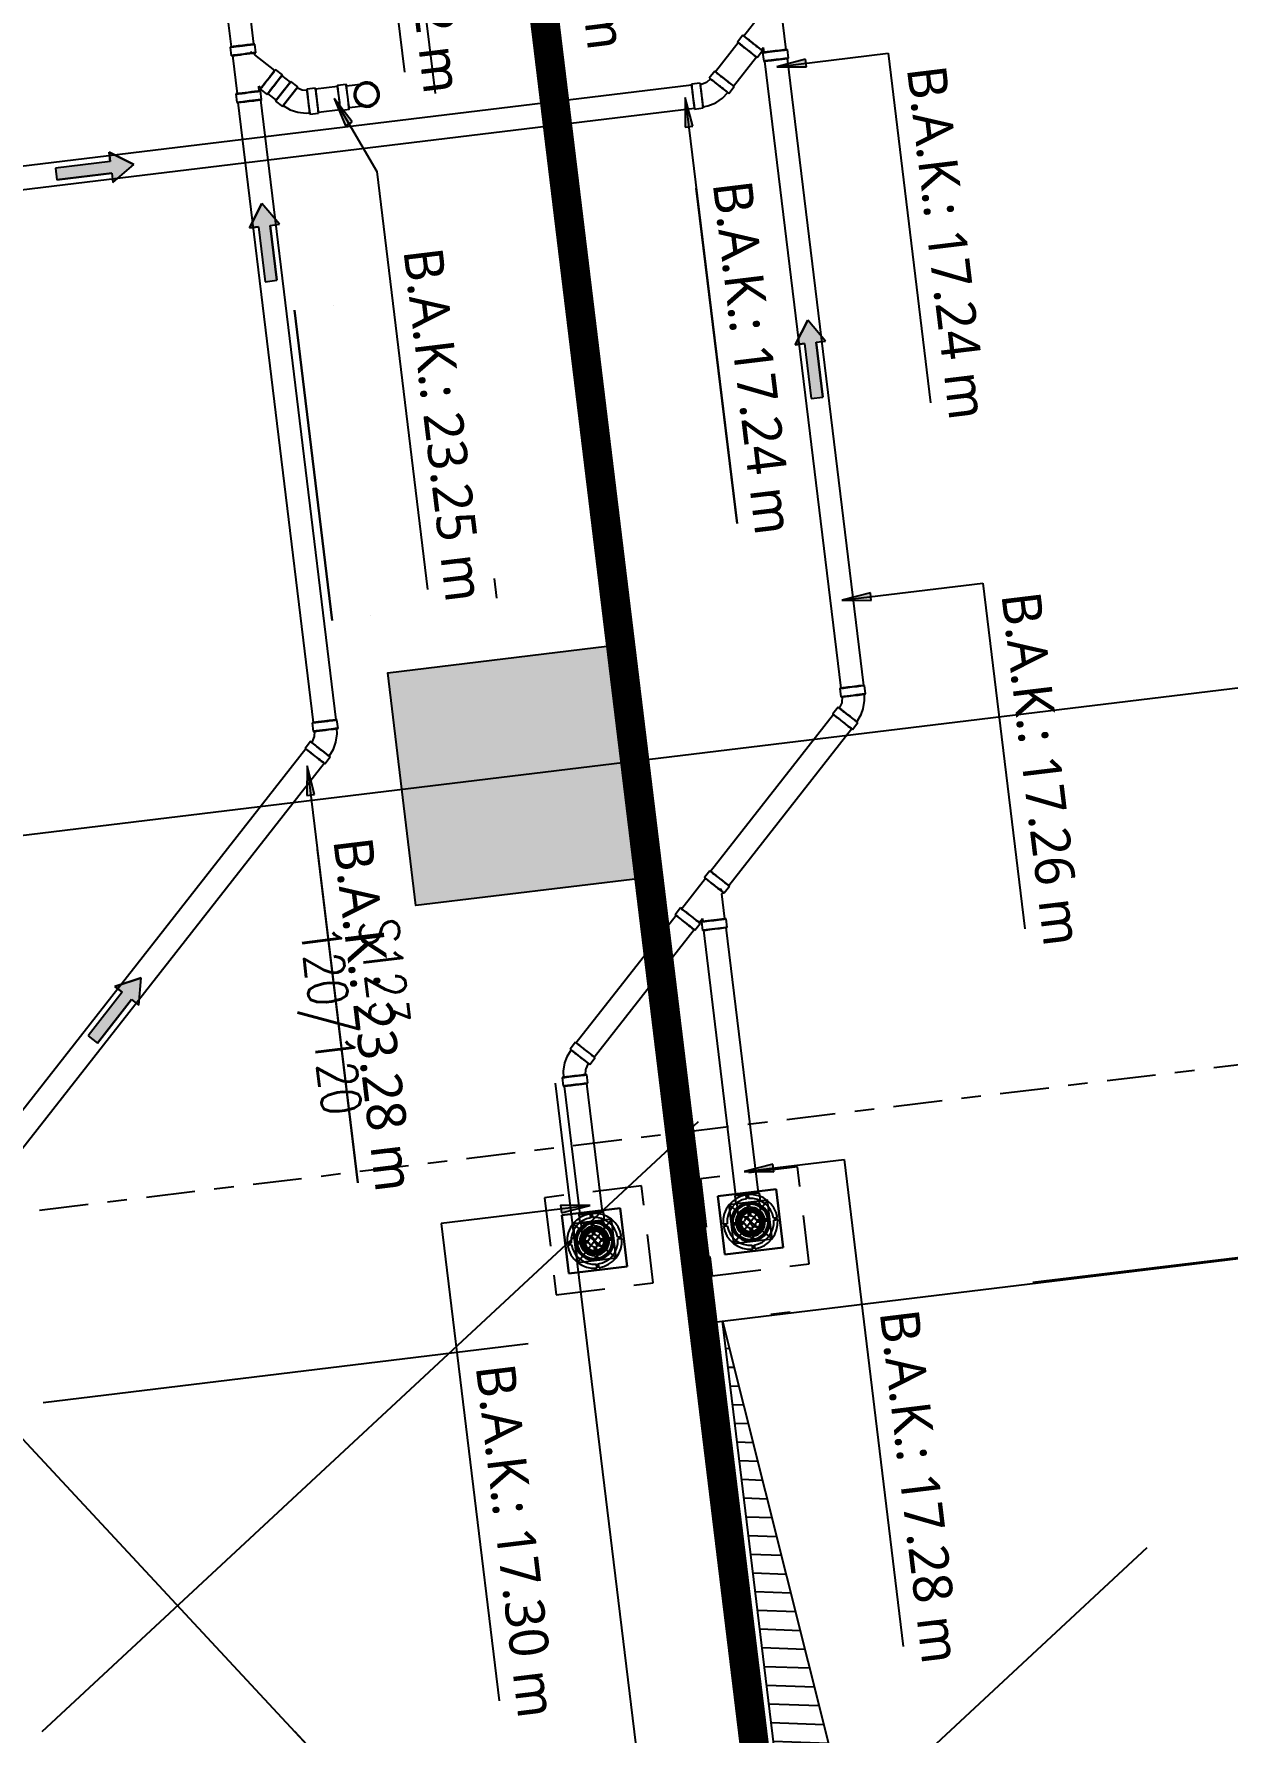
# Model space of a CAD drawing. Header units: millimetres. Extents: x 400382 to 401500, y 4543975 to 4544133.
# Drawn here: x 400444.9 to 400451.01, y 4544077.03 to 4544085.71 of the extents above; entities that cross this region are included whole.
import ezdxf

# ---------------------------------------------------------------- set-up
doc = ezdxf.new("R2010")
doc.units = ezdxf.units.MM
for name, pattern in [('AKS', [3, 2.5, -0.25, 0, -0.25]), ('CENTER', [2, 1.25, -0.25, 0.25, -0.25]), ('CIZGI', [0.4, 0.25, -0.15]), ('DASHDOT2', [0.5, 0.25, -0.125, 0, -0.125])]:
    doc.linetypes.add(name, pattern=pattern)
for name, color, linetype in [('aks prota', 2, 'AKS'), ('boşluk prota', 2, 'Continuous'), ('boşluk taraması prota', 252, 'Continuous'), ('kiriş prota', 6, 'Continuous'), ('kolon prota', 1, 'Continuous'), ('kolon tarama prota', 252, 'Continuous'), ('lkolon prota', 4, 'Continuous'), ('merdiven prota', 2, 'Continuous'), ('PRT-AL-TUNEL_EKSENI', 14, 'DASHDOT2'), ('PRT-MI-a_fit_drainage', 10, 'Continuous'), ('skesit prota', 7, 'Continuous'), ('st_s_ölçü', 4, 'Continuous'), ('TARAMA', 8, 'Continuous'), ('tkolon prota', 6, 'Continuous')]:
    doc.layers.add(name, color=color, linetype=linetype)
doc.styles.add('Segoe UI Light_1', font='', dxfattribs={"height": 200})
doc.styles.add('tkolon', font='romanstw.shx')
doc.styles.get('Segoe UI Light_1').set_extended_font_data('Segoe UI Light')

# ---------------------------------------------------------------- blocks, each defined once
blk = doc.blocks.new('Flow Direction - Flow Direction _25mm_-1035271-_17_70 m  ARA KAT')
at = {"layer": 'TARAMA'}
blk.add_hatch(color=256, dxfattribs=at).paths.add_polyline_path([(0, 0), (-117, -78), (-117, -30), (-400, -30), (-400, 30), (-117, 30), (-117, 78)], flags=0)
for p, q in [((-117, 30), (-400, 30)), ((-400, 30), (-400, -30)), ((-117, 30), (-400, 30)), ((-400, 30), (-400, -30)), ((0, 0), (-117, 78)), ((-117, 78), (-117, 30)), ((-117, 78), (0, 0)), ((-117, 30), (-117, 78)), ((-117, -78), (0, 0)), ((-117, -78), (0, 0)), ((-400, -30), (-117, -30)), ((-117, -30), (-400, -30)), ((-117, -30), (-117, -78)), ((-117, -30), (-117, -78))]:
    blk.add_line(p, q, dxfattribs=at)
blk = doc.blocks.new('17.60 mekanik')
at = {"layer": 'kolon tarama prota'}
for points in [[(135357.19, 64412.04), (135367.6, 64423.01), (135364.41, 64425.33)], [(135336.87, 64366.97), (135347.85, 64356.55), (135350.17, 64359.75)], [(135579.72, 64250.36), (135590.13, 64261.34), (135586.93, 64263.66)], [(135214.9, 64235.08), (135229.1, 64229.88), (135229.97, 64233.73)], [(135759.87, 64014.79), (135770.29, 64025.76), (135767.09, 64028.09)], [(135455.56, 63992.47), (135466.54, 63982.05), (135468.86, 63985.25)], [(135718.84, 63945.28), (135708.42, 63934.31), (135711.62, 63931.99)]]:
    blk.add_hatch(color=256, dxfattribs=at).paths.add_polyline_path(points, flags=0)
for p, q in [((135357.19, 64412.04), (135390.85, 64458.37)), ((135390.85, 64458.37), (135536.71, 64352.4)), ((135354.07, 64421.37), (135338.09, 64432.98)), ((135332.2, 64423.13), (135334.23, 64410.33)), ((135358.05, 64419.29), (135354.45, 64421.9)), ((135364.41, 64425.33), (135357.19, 64412.04)), ((135357.19, 64412.04), (135367.6, 64423.01)), ((135367.6, 64423.01), (135364.41, 64425.33)), ((135345.28, 64413.63), (135347.35, 64412.12)), ((135345.52, 64412.12), (135345.28, 64413.63)), ((135346.87, 64407.83), (135346.17, 64412.22)), ((135346.96, 64411.59), (135350.56, 64408.98)), ((135619.28, 64228.91), (135357.77, 64418.91)), ((135333.58, 64410.23), (135334.27, 64405.84)), ((135334.74, 64405.91), (135337.7, 64387.24)), ((135349.35, 64389.08), (135346.4, 64407.76)), ((135350.84, 64409.36), (135612.34, 64219.37)), ((135337.23, 64387.16), (135337.92, 64382.77)), ((135350.52, 64384.77), (135349.82, 64389.16)), ((135336.67, 64377.53), (135334.05, 64373.94)), ((135337.75, 64378.02), (135337.2, 64377.15)), ((135334.44, 64373.66), (134719.45, 63527.21)), ((135091.73, 64370.78), (135229.59, 64270.61)), ((135344.37, 64366.44), (135346.98, 64370.04)), ((135346.45, 64370.43), (135347.81, 64372.6)), ((134729, 63520.27), (135343.98, 64366.72)), ((135336.87, 64366.97), (135347.85, 64356.55)), ((135350.17, 64359.75), (135336.87, 64366.97)), ((135336.87, 64366.97), (135514.51, 64237.91)), ((135347.85, 64356.55), (135350.17, 64359.75)), ((135514.51, 64237.91), (135374.66, 64339.51)), ((135166.61, 64224.02), (135045.29, 64312.17)), ((135579.72, 64250.36), (135622.5, 64309.25)), ((135622.5, 64309.25), (135766.63, 64204.53)), ((135038.35, 64302.62), (135159.67, 64214.48)), ((135586.93, 64263.66), (135579.72, 64250.36)), ((135590.13, 64261.34), (135586.93, 64263.66)), ((135579.72, 64250.36), (135590.13, 64261.34)), ((135228.5, 64253.81), (135228.5, 64253.81)), ((135211.58, 64240.56), (135204.94, 64231.41)), ((135213.81, 64244.44), (135211.2, 64240.84)), ((135221.01, 64243.49), (135221.01, 64243.49)), ((135204.56, 64231.69), (135201.94, 64228.1)), ((135214.49, 64224.48), (135221.13, 64233.62)), ((135214.9, 64235.08), (135229.1, 64229.88)), ((135229.97, 64233.73), (135214.9, 64235.08)), ((135214.9, 64235.08), (135257.08, 64225.65)), ((135221.52, 64233.35), (135224.13, 64236.94)), ((135229.1, 64229.88), (135229.97, 64233.73)), ((135623.16, 64226.68), (135619.56, 64229.3)), ((135170.48, 64221.8), (135166.88, 64224.41)), ((135169.49, 64220.43), (135168.59, 64220.29)), ((135170.93, 64220.66), (135170.09, 64221.26)), ((135183.72, 64222.68), (135170.93, 64220.66)), ((135188.01, 64224.03), (135183.62, 64223.34)), ((135193.53, 64224.42), (135188.08, 64223.56)), ((135189.01, 64217.73), (135188.08, 64223.56)), ((135188.08, 64223.56), (135189.01, 64217.73)), ((135197.85, 64225.59), (135193.46, 64224.89)), ((135195.45, 64212.3), (135193.46, 64224.89)), ((135193.46, 64224.89), (135195.45, 64212.3)), ((135194.46, 64218.6), (135193.53, 64224.42)), ((135193.53, 64224.42), (135194.46, 64218.6)), ((135199.84, 64213), (135197.85, 64225.59)), ((135197.85, 64225.59), (135199.84, 64213)), ((135199.74, 64213.65), (135197.95, 64224.94)), ((135197.95, 64224.94), (135199.74, 64213.65)), ((135212.26, 64220.6), (135214.87, 64224.2)), ((135257.08, 64225.65), (135431.45, 64098.96)), ((135159.39, 64214.09), (135162.99, 64211.48)), ((135163.37, 64212.01), (135179.35, 64200.41)), ((135168.71, 64219.42), (135168.75, 64219.36)), ((135183.99, 64211.15), (135185.51, 64211.39)), ((135185.61, 64210.74), (135190, 64211.44)), ((135189.93, 64211.91), (135189.01, 64217.73)), ((135189.01, 64217.73), (135189.93, 64211.91)), ((135189.93, 64211.91), (135195.38, 64212.77)), ((135195.38, 64212.77), (135194.46, 64218.6)), ((135194.46, 64218.6), (135195.38, 64212.77)), ((135195.45, 64212.3), (135199.84, 64213)), ((135612.06, 64218.98), (135615.66, 64216.37)), ((135618.48, 64211.77), (135619.17, 64207.38)), ((135631.77, 64209.38), (135631.07, 64213.77)), ((135186.07, 64209.65), (135184, 64211.16)), ((135190.05, 64207.57), (135186.46, 64210.19)), ((135448.37, 64019.31), (135189.78, 64207.19)), ((135619.64, 64207.46), (135635.59, 64106.79)), ((135647.24, 64108.63), (135631.3, 64209.3)), ((135178.96, 64199.87), (135182.56, 64197.26)), ((135182.84, 64197.64), (135441.44, 64009.76)), ((135292.07, 64162.66), (135292.07, 64162.66)), ((135280.31, 64146.48), (135280.31, 64146.48)), ((135280.31, 64146.48), (135409.76, 64052.44)), ((135409.76, 64052.44), (135280.31, 64146.48)), ((135280.31, 64146.48), (135409.76, 64052.44)), ((135280.31, 64146.48), (135280.31, 64146.48)), ((135648.41, 64104.32), (135647.71, 64108.71)), ((135635.12, 64106.71), (135635.81, 64102.32)), ((135636.46, 64102.42), (135639.55, 64082.92)), ((135645.46, 64103.88), (135645.47, 64103.82)), ((135646.74, 64104.05), (135646, 64104.59)), ((135647.91, 64103.2), (135647.75, 64104.21)), ((135658.4, 64095.58), (135647.91, 64103.2)), ((135662.1, 64093.12), (135658.63, 64088.34)), ((135658.63, 64088.34), (135662.1, 64093.12)), ((135662.38, 64093.5), (135658.78, 64096.11)), ((135772.74, 64012.74), (135662.1, 64093.12)), ((135638.9, 64082.81), (135639.6, 64078.42)), ((135650.84, 64084.71), (135650.44, 64087.23)), ((135650.44, 64087.23), (135651.68, 64086.33)), ((135651.29, 64085.8), (135654.89, 64083.19)), ((135652.19, 64080.42), (135651.5, 64084.81)), ((135658.63, 64088.34), (135655.17, 64083.57)), ((135655.17, 64083.57), (135658.63, 64088.34)), ((135655.17, 64083.57), (135765.8, 64003.19)), ((135640.07, 64078.5), (135653.02, 63996.68)), ((135664.68, 63998.53), (135651.72, 64080.34)), ((135421.51, 64068.62), (135421.51, 64068.62)), ((135759.87, 64014.79), (135790.09, 64056.39)), ((135790.09, 64056.39), (135993.16, 63908.85)), ((135409.76, 64052.44), (135409.76, 64052.44)), ((135409.76, 64052.44), (135409.76, 64052.44)), ((135767.09, 64028.09), (135759.87, 64014.79)), ((135759.87, 64014.79), (135770.29, 64025.76)), ((135777.51, 64020.52), (135759.87, 63996.25)), ((135759.87, 63996.25), (135777.51, 64020.52)), ((135770.29, 64025.76), (135767.09, 64028.09)), ((135801.78, 64002.88), (135777.51, 64020.52)), ((135777.51, 64020.52), (135801.78, 64002.88)), ((135777.51, 64020.52), (135777.51, 64020.52)), ((135452.25, 64017.08), (135448.65, 64019.69)), ((135772.74, 64012.74), (135769.27, 64007.96)), ((135769.27, 64007.96), (135772.74, 64012.74)), ((135776.61, 64010.51), (135773.01, 64013.12)), ((135441.16, 64009.38), (135444.75, 64006.76)), ((135460.86, 63999.77), (135460.16, 64004.16)), ((135765.52, 64002.81), (135769.12, 64000.19)), ((135769.27, 64007.96), (135765.8, 64003.19)), ((135765.8, 64003.19), (135769.27, 64007.96)), ((135769.21, 64007.39), (135770.83, 64006.21)), ((135770.83, 64006.21), (135769.21, 64007.39)), ((135769.21, 64007.39), (135769.21, 64007.39)), ((135769.27, 64007.96), (135769.27, 64007.96)), ((135769.27, 64007.96), (135769.27, 64007.96)), ((135771.42, 64007.02), (135769.8, 64008.19)), ((135769.8, 64008.19), (135771.42, 64007.02)), ((135769.8, 64008.19), (135769.8, 64008.19)), ((135770.83, 64006.21), (135770.83, 64006.21)), ((135771.42, 64007.02), (135771.42, 64007.02)), ((135772.86, 64005.35), (135772.86, 64005.35)), ((135772.86, 64005.35), (135772.86, 64005.35)), ((135772.86, 64005.35), (135772.86, 64005.35)), ((135772.86, 64005.35), (135772.86, 64005.35)), ((135772.86, 64004.74), (135774.48, 64003.56)), ((135774.48, 64003.56), (135772.86, 64004.74)), ((135772.86, 64004.74), (135772.86, 64004.74)), ((135775.07, 64004.37), (135773.44, 64005.55)), ((135773.44, 64005.55), (135775.07, 64004.37)), ((135773.44, 64005.55), (135773.44, 64005.55)), ((135774.48, 64003.56), (135774.48, 64003.56)), ((135775.07, 64004.37), (135775.07, 64004.37)), ((135778.73, 64001.71), (135777.1, 64002.89)), ((135777.1, 64002.89), (135778.73, 64001.71)), ((135777.1, 64002.89), (135777.1, 64002.89)), ((135783.35, 64003.88), (135782.16, 64002.25)), ((135782.16, 64002.25), (135783.35, 64003.88)), ((135782.97, 64001.67), (135784.15, 64003.3)), ((135784.15, 64003.3), (135782.97, 64001.67)), ((135783.35, 64003.88), (135783.35, 64003.88)), ((135784.14, 63978.61), (135801.78, 64002.88)), ((135801.78, 64002.88), (135784.14, 63978.61)), ((135784.15, 64003.3), (135784.15, 64003.3)), ((135786, 64007.53), (135784.82, 64005.91)), ((135784.82, 64005.91), (135786, 64007.53)), ((135784.82, 64005.91), (135784.82, 64005.91)), ((135785.63, 64005.33), (135786.81, 64006.95)), ((135786.81, 64006.95), (135785.63, 64005.33)), ((135785.63, 64005.33), (135785.63, 64005.33)), ((135786, 64007.53), (135786, 64007.53)), ((135786.81, 64006.95), (135786.81, 64006.95)), ((135788.65, 64011.18), (135787.47, 64009.56)), ((135787.47, 64009.56), (135788.65, 64011.18)), ((135787.47, 64009.56), (135787.47, 64009.56)), ((135788.28, 64008.97), (135789.45, 64010.59)), ((135789.45, 64010.59), (135788.28, 64008.97)), ((135788.28, 64008.97), (135788.28, 64008.97)), ((135788.65, 64011.18), (135788.65, 64011.18)), ((135789.45, 64010.59), (135789.45, 64010.59)), ((135801.78, 64002.88), (135801.78, 64002.88)), ((135447.57, 64002.17), (135448.26, 63997.78)), ((135448.73, 63997.85), (135497.44, 63690.36)), ((135509.09, 63692.21), (135460.39, 63999.7)), ((135652.56, 63996.61), (135653.25, 63992.22)), ((135665.84, 63994.21), (135665.15, 63998.6)), ((135759.87, 63996.25), (135784.14, 63978.61)), ((135784.14, 63978.61), (135759.87, 63996.25)), ((135759.87, 63996.25), (135759.87, 63996.25)), ((135776.51, 64002.09), (135778.14, 64000.9)), ((135778.14, 64000.9), (135776.51, 64002.09)), ((135776.51, 64002.09), (135776.51, 64002.09)), ((135778.68, 63997.47), (135777.5, 63995.83)), ((135777.5, 63995.83), (135778.68, 63997.47)), ((135777.5, 63995.83), (135777.5, 63995.83)), ((135778.14, 64000.9), (135778.14, 64000.9)), ((135778.31, 63995.25), (135779.49, 63996.88)), ((135779.49, 63996.88), (135778.31, 63995.25)), ((135778.31, 63995.25), (135778.31, 63995.25)), ((135778.68, 63997.47), (135778.68, 63997.47)), ((135778.73, 64001.71), (135778.73, 64001.71)), ((135779.49, 63996.88), (135779.49, 63996.88)), ((135782.16, 64002.25), (135782.16, 64002.25)), ((135782.93, 63997.42), (135784.56, 63996.24)), ((135784.56, 63996.24), (135782.93, 63997.42)), ((135782.93, 63997.42), (135782.93, 63997.42)), ((135782.97, 64001.67), (135782.97, 64001.67)), ((135785.14, 63997.05), (135783.51, 63998.23)), ((135783.51, 63998.23), (135785.14, 63997.05)), ((135783.51, 63998.23), (135783.51, 63998.23)), ((135784.56, 63996.24), (135784.56, 63996.24)), ((135785.14, 63997.05), (135785.14, 63997.05)), ((135786.59, 63994.76), (135788.21, 63993.59)), ((135788.21, 63993.59), (135786.59, 63994.76)), ((135786.59, 63994.76), (135786.59, 63994.76)), ((135788.79, 63994.39), (135787.17, 63995.57)), ((135787.17, 63995.57), (135788.79, 63994.39)), ((135787.17, 63995.57), (135787.17, 63995.57)), ((135788.79, 63994.39), (135788.79, 63994.39)), ((135455.56, 63992.47), (135466.54, 63982.05)), ((135468.86, 63985.25), (135455.56, 63992.47)), ((135455.56, 63992.47), (135629.48, 63866.11)), ((135672.26, 63987.01), (135668.66, 63989.62)), ((135725.51, 63947.73), (135671.98, 63986.62)), ((135773.37, 63990.16), (135772.2, 63988.54)), ((135772.2, 63988.54), (135773.37, 63990.16)), ((135772.2, 63988.54), (135772.2, 63988.54)), ((135773.01, 63987.95), (135774.18, 63989.57)), ((135774.18, 63989.57), (135773.01, 63987.95)), ((135773.01, 63987.95), (135773.01, 63987.95)), ((135773.37, 63990.16), (135773.37, 63990.16)), ((135774.18, 63989.57), (135774.18, 63989.57)), ((135776.02, 63993.81), (135774.85, 63992.18)), ((135774.85, 63992.18), (135776.02, 63993.81)), ((135774.85, 63992.18), (135774.85, 63992.18)), ((135775.65, 63991.6), (135776.83, 63993.22)), ((135776.83, 63993.22), (135775.65, 63991.6)), ((135775.65, 63991.6), (135775.65, 63991.6)), ((135776.02, 63993.81), (135776.02, 63993.81)), ((135776.83, 63993.22), (135776.83, 63993.22)), ((135788.21, 63993.59), (135788.21, 63993.59)), ((135790.23, 63992.11), (135791.85, 63990.94)), ((135791.85, 63990.94), (135790.23, 63992.11)), ((135790.23, 63992.11), (135790.23, 63992.11)), ((135792.44, 63991.75), (135790.82, 63992.92)), ((135790.82, 63992.92), (135792.44, 63991.75)), ((135790.82, 63992.92), (135790.82, 63992.92)), ((135791.85, 63990.94), (135791.85, 63990.94)), ((135792.44, 63991.75), (135792.44, 63991.75)), ((135466.54, 63982.05), (135468.86, 63985.25)), ((135661.17, 63979.3), (135664.76, 63976.69)), ((135665.04, 63977.07), (135718.57, 63938.18)), ((135784.14, 63978.61), (135784.14, 63978.61)), ((135629.48, 63866.11), (135490.44, 63967.12)), ((135730.28, 63955.51), (135712.64, 63931.24)), ((135712.64, 63931.24), (135730.28, 63955.51)), ((135754.55, 63937.88), (135730.28, 63955.51)), ((135730.28, 63955.51), (135754.55, 63937.88)), ((135730.28, 63955.51), (135730.28, 63955.51)), ((135718.84, 63945.28), (135673.74, 63883.21)), ((135718.84, 63945.28), (135708.42, 63934.31)), ((135711.62, 63931.99), (135718.84, 63945.28)), ((135721.98, 63942.38), (135723.6, 63941.2)), ((135723.6, 63941.2), (135721.98, 63942.38)), ((135721.98, 63942.38), (135721.98, 63942.38)), ((135724.19, 63942.01), (135722.57, 63943.19)), ((135722.57, 63943.19), (135724.19, 63942.01)), ((135722.57, 63943.19), (135722.57, 63943.19)), ((135724.19, 63942.01), (135724.19, 63942.01)), ((135729.38, 63945.5), (135725.78, 63948.11)), ((135738.77, 63942.53), (135737.59, 63940.91)), ((135737.59, 63940.91), (135738.77, 63942.53)), ((135738.4, 63940.32), (135739.58, 63941.94)), ((135739.58, 63941.94), (135738.4, 63940.32)), ((135738.77, 63942.53), (135738.77, 63942.53)), ((135739.58, 63941.94), (135739.58, 63941.94)), ((135741.41, 63946.17), (135740.24, 63944.55)), ((135740.24, 63944.55), (135741.41, 63946.17)), ((135740.24, 63944.55), (135740.24, 63944.55)), ((135741.05, 63943.97), (135742.22, 63945.58)), ((135742.22, 63945.58), (135741.05, 63943.97)), ((135741.05, 63943.97), (135741.05, 63943.97)), ((135741.41, 63946.17), (135741.41, 63946.17)), ((135742.22, 63945.58), (135742.22, 63945.58)), ((135708.42, 63934.31), (135711.62, 63931.99)), ((135718.29, 63937.8), (135721.89, 63935.19)), ((135723.6, 63941.2), (135723.6, 63941.2)), ((135725.63, 63939.73), (135727.25, 63938.55)), ((135727.25, 63938.55), (135725.63, 63939.73)), ((135725.63, 63939.73), (135725.63, 63939.73)), ((135727.84, 63939.36), (135726.21, 63940.54)), ((135726.21, 63940.54), (135727.84, 63939.36)), ((135726.21, 63940.54), (135726.21, 63940.54)), ((135727.25, 63938.55), (135727.25, 63938.55)), ((135727.84, 63939.36), (135727.84, 63939.36)), ((135729.28, 63937.08), (135730.91, 63935.89)), ((135730.91, 63935.89), (135729.28, 63937.08)), ((135729.28, 63937.08), (135729.28, 63937.08)), ((135731.5, 63936.7), (135729.86, 63937.89)), ((135729.86, 63937.89), (135731.5, 63936.7)), ((135729.86, 63937.89), (135729.86, 63937.89)), ((135730.91, 63935.89), (135730.91, 63935.89)), ((135731.5, 63936.7), (135731.5, 63936.7)), ((135736.12, 63938.88), (135734.93, 63937.25)), ((135734.93, 63937.25), (135736.12, 63938.88)), ((135734.93, 63937.25), (135734.93, 63937.25)), ((135735.74, 63936.66), (135736.92, 63938.29)), ((135736.92, 63938.29), (135735.74, 63936.66)), ((135735.74, 63936.66), (135735.74, 63936.66)), ((135736.12, 63938.88), (135736.12, 63938.88)), ((135737.91, 63932.04), (135736.28, 63933.23)), ((135736.28, 63933.23), (135737.91, 63932.04)), ((135736.28, 63933.23), (135736.28, 63933.23)), ((135736.91, 63913.61), (135754.55, 63937.88)), ((135754.55, 63937.88), (135736.91, 63913.61)), ((135736.92, 63938.29), (135736.92, 63938.29)), ((135737.59, 63940.91), (135737.59, 63940.91)), ((135738.4, 63940.32), (135738.4, 63940.32)), ((135754.55, 63937.88), (135754.55, 63937.88)), ((135712.64, 63931.24), (135736.91, 63913.61)), ((135736.91, 63913.61), (135712.64, 63931.24)), ((135712.64, 63931.24), (135712.64, 63931.24)), ((135726.14, 63925.15), (135724.97, 63923.53)), ((135724.97, 63923.53), (135726.14, 63925.15)), ((135725.78, 63922.95), (135726.95, 63924.57)), ((135726.95, 63924.57), (135725.78, 63922.95)), ((135726.14, 63925.15), (135726.14, 63925.15)), ((135726.95, 63924.57), (135726.95, 63924.57)), ((135728.79, 63928.8), (135727.61, 63927.18)), ((135727.61, 63927.18), (135728.79, 63928.8)), ((135727.61, 63927.18), (135727.61, 63927.18)), ((135728.42, 63926.59), (135729.6, 63928.21)), ((135729.6, 63928.21), (135728.42, 63926.59)), ((135728.42, 63926.59), (135728.42, 63926.59)), ((135728.79, 63928.8), (135728.79, 63928.8)), ((135729.6, 63928.21), (135729.6, 63928.21)), ((135731.45, 63932.46), (135730.27, 63930.83)), ((135730.27, 63930.83), (135731.45, 63932.46)), ((135730.27, 63930.83), (135730.27, 63930.83)), ((135731.08, 63930.24), (135732.26, 63931.87)), ((135732.26, 63931.87), (135731.08, 63930.24)), ((135731.08, 63930.24), (135731.08, 63930.24)), ((135731.45, 63932.46), (135731.45, 63932.46)), ((135732.26, 63931.87), (135732.26, 63931.87)), ((135735.69, 63932.42), (135737.33, 63931.23)), ((135737.33, 63931.23), (135735.69, 63932.42)), ((135735.69, 63932.42), (135735.69, 63932.42)), ((135737.33, 63931.23), (135737.33, 63931.23)), ((135737.91, 63932.04), (135737.91, 63932.04)), ((135739.36, 63929.76), (135740.98, 63928.58)), ((135740.98, 63928.58), (135739.36, 63929.76)), ((135739.36, 63929.76), (135739.36, 63929.76)), ((135741.56, 63929.39), (135739.94, 63930.57)), ((135739.94, 63930.57), (135741.56, 63929.39)), ((135739.94, 63930.57), (135739.94, 63930.57)), ((135740.98, 63928.58), (135740.98, 63928.58)), ((135741.56, 63929.39), (135741.56, 63929.39)), ((135743, 63927.11), (135744.62, 63925.93)), ((135744.62, 63925.93), (135743, 63927.11)), ((135743, 63927.11), (135743, 63927.11)), ((135745.21, 63926.74), (135743.59, 63927.92)), ((135743.59, 63927.92), (135745.21, 63926.74)), ((135743.59, 63927.92), (135743.59, 63927.92)), ((135744.62, 63925.93), (135744.62, 63925.93)), ((135745.21, 63926.74), (135745.21, 63926.74)), ((135724.97, 63923.53), (135724.97, 63923.53)), ((135725.78, 63922.95), (135725.78, 63922.95)), ((135736.91, 63913.61), (135736.91, 63913.61)), ((135673.74, 63883.21), (135872.77, 63738.61))]:
    blk.add_line(p, q, dxfattribs=at)
at = {"layer": 'kolon tarama prota', "flags": 128}
for points in [[(135338.58, 64382.88), (135338.53, 64380.18), (135337.75, 64378.02)], [(135347.81, 64372.6), (135349.4, 64376.55), (135350.08, 64380.76), (135349.87, 64384.66)], [(135214.35, 64244.05), (135216.12, 64246.49), (135217.73, 64248.7), (135219, 64250.46), (135219.83, 64251.6), (135220.13, 64252.01), (135220.13, 64252.01)], [(135221.4, 64244.03), (135219.84, 64245.74), (135219.09, 64247.93), (135219.27, 64250.24), (135220.13, 64252.01)], [(135220.13, 64252.01), (135221.85, 64253.57), (135224.04, 64254.32), (135226.35, 64254.14), (135228.11, 64253.27)], [(135228.11, 64253.27), (135229.67, 64251.56), (135230.43, 64249.37), (135230.24, 64247.06), (135229.38, 64245.29)], [(135229.38, 64245.29), (135227.67, 64243.73), (135225.47, 64242.98), (135223.16, 64243.16), (135221.4, 64244.03)], [(135229.38, 64245.29), (135229.1, 64244.91), (135228.29, 64243.8), (135227.04, 64242.07), (135225.44, 64239.88), (135223.67, 64237.43), (135223.59, 64237.33)], [(135202.48, 64227.71), (135200.62, 64225.96), (135198.25, 64224.99), (135197.95, 64224.94)], [(135199.74, 64213.65), (135203.76, 64214.76), (135207.43, 64216.76), (135210.55, 64219.53), (135211.72, 64220.99)], [(135627.83, 64220.67), (135625.22, 64224.03), (135622.77, 64226.15)], [(135630.42, 64213.67), (135629.29, 64217.77), (135627.83, 64220.67)], [(135616.05, 64216.9), (135617.92, 64214.96), (135618.09, 64214.7)], [(135618.09, 64214.7), (135619.07, 64212.19), (135619.13, 64211.88)], [(135456.64, 64011.52), (135453.93, 64014.81), (135451.86, 64016.55)], [(135459.51, 64004.06), (135458.38, 64008.17), (135456.64, 64011.52)], [(135445.14, 64007.3), (135447.01, 64005.36), (135447.06, 64005.28)], [(135447.06, 64005.28), (135448.12, 64002.8), (135448.22, 64002.27)], [(135777.47, 63994.94), (135775.91, 63996.66), (135775.16, 63998.85), (135775.34, 64001.16), (135776.2, 64002.93)], [(135776.2, 64002.93), (135777.92, 64004.48), (135780.11, 64005.24), (135782.42, 64005.05), (135784.19, 64004.19)], [(135776.22, 64009.97), (135778.66, 64008.2), (135780.86, 64006.6), (135782.62, 64005.33), (135783.76, 64004.49), (135784.18, 64004.19), (135784.19, 64004.19)], [(135784.19, 64004.19), (135785.74, 64002.48), (135786.5, 64000.28), (135786.31, 63997.97), (135785.45, 63996.21)], [(135666.23, 63991.29), (135665.25, 63993.8), (135665.19, 63994.11)], [(135777.47, 63994.94), (135777.08, 63995.22), (135775.97, 63996.03), (135774.24, 63997.28), (135772.06, 63998.87), (135769.63, 64000.64), (135769.5, 64000.73)], [(135785.45, 63996.21), (135783.74, 63994.65), (135781.54, 63993.9), (135779.23, 63994.08), (135777.47, 63994.94)], [(135653.9, 63992.32), (135655.03, 63988.21), (135656.49, 63985.32)], [(135656.49, 63985.32), (135659.1, 63981.96), (135661.55, 63979.84)], [(135668.27, 63989.08), (135666.4, 63991.02), (135666.23, 63991.29)], [(135728.99, 63944.97), (135731.44, 63943.19), (135733.64, 63941.59), (135735.4, 63940.31), (135736.54, 63939.48), (135736.95, 63939.18), (135736.95, 63939.18)], [(135730.24, 63929.94), (135729.85, 63930.21), (135728.74, 63931.02), (135727.01, 63932.28), (135724.82, 63933.87), (135722.38, 63935.64), (135722.27, 63935.72)], [(135730.24, 63929.94), (135728.68, 63931.65), (135727.93, 63933.84), (135728.11, 63936.15), (135728.97, 63937.92)], [(135728.97, 63937.92), (135730.69, 63939.48), (135732.88, 63940.23), (135735.19, 63940.05), (135736.95, 63939.18)], [(135736.95, 63939.18), (135738.51, 63937.47), (135739.27, 63935.28), (135739.08, 63932.97), (135738.22, 63931.2)], [(135738.22, 63931.2), (135736.51, 63929.64), (135734.31, 63928.89), (135732, 63929.07), (135730.24, 63929.94)]]:
    blk.add_lwpolyline(points, dxfattribs=at)
at = {"layer": 'kolon tarama prota'}
for centre, radius, start, end in [((135224.76, 64248.65), 6.38, 54, 234), ((135224.76, 64248.65), 6.38, 54, 234), ((135224.76, 64248.65), 5.9, 144, 324), ((135224.76, 64248.65), 5.71, 54, 234), ((135224.76, 64248.65), 5.9, 324, 144), ((135224.76, 64248.65), 6.38, 234, 54), ((135224.76, 64248.65), 6.38, 234, 54), ((135224.76, 64248.65), 5.71, 234, 54), ((135780.83, 63999.57), 14, 56.04671, 141.95329), ((135780.83, 63999.57), 14, 56.04671, 141.95329), ((135780.83, 63999.57), 12, 56.38802, 141.61198), ((135780.83, 63999.57), 12, 56.38802, 141.61198), ((135780.83, 63999.57), 14, 146.04671, 231.95329), ((135780.83, 63999.57), 14, 146.04671, 231.95329), ((135780.83, 63999.57), 12, 146.38802, 231.61198), ((135780.83, 63999.57), 12, 146.38802, 231.61198), ((135780.83, 63999.57), 10, 144, 324), ((135780.83, 63999.57), 10, 144, 324), ((135780.83, 63999.57), 9.5, 147.01696, 230.98304), ((135780.83, 63999.57), 9.5, 147.01696, 230.98304), ((135780.83, 63999.57), 9, 144, 324), ((135780.83, 63999.57), 9, 144, 324), ((135780.83, 63999.57), 10, 324, 144), ((135780.83, 63999.57), 10, 324, 144), ((135780.83, 63999.57), 7.5, 147.82255, 230.17745), ((135780.83, 63999.57), 7.5, 147.82255, 230.17745), ((135780.83, 63999.57), 9.5, 57.01696, 140.98304), ((135780.83, 63999.57), 9.5, 57.01696, 140.98304), ((135780.83, 63999.57), 9, 324, 144), ((135780.83, 63999.57), 9, 324, 144), ((135780.83, 63999.57), 6.38, 144, 324), ((135780.83, 63999.57), 6.38, 144, 324), ((135780.83, 63999.57), 5.9, 144, 324), ((135780.83, 63999.57), 7.5, 57.82255, 140.17745), ((135780.83, 63999.57), 7.5, 57.82255, 140.17745), ((135780.83, 63999.57), 5.72, 144, 324), ((135780.83, 63999.57), 6.38, 324, 144), ((135780.83, 63999.57), 6.38, 324, 144), ((135780.83, 63999.57), 5.9, 324, 144), ((135780.83, 63999.57), 5.71, 324, 144), ((135780.83, 63999.57), 5, 324, 144), ((135780.83, 63999.57), 5, 324, 144), ((135780.83, 63999.57), 5, 59.73917, 138.26083), ((135780.83, 63999.57), 5, 59.73917, 138.26083), ((135782.56, 64001.95), 2.95, 234, 54), ((135780.83, 63999.57), 5, 329.73917, 48.26083), ((135780.83, 63999.57), 5, 329.73917, 48.26083), ((135780.83, 63999.57), 7.5, 327.82255, 50.17745), ((135780.83, 63999.57), 7.5, 327.82255, 50.17745), ((135780.83, 63999.57), 9.5, 327.01696, 50.98304), ((135780.83, 63999.57), 9.5, 327.01696, 50.98304), ((135780.83, 63999.57), 12, 326.38802, 51.61198), ((135780.83, 63999.57), 12, 326.38802, 51.61198), ((135780.83, 63999.57), 14, 326.04671, 51.95329), ((135780.83, 63999.57), 14, 326.04671, 51.95329), ((135780.83, 63999.57), 5, 144, 324), ((135780.83, 63999.57), 5, 144, 324), ((135780.83, 63999.57), 5, 149.73917, 228.26083), ((135780.83, 63999.57), 5, 149.73917, 228.26083), ((135779.09, 63997.18), 2.95, 54, 234), ((135780.83, 63999.57), 7.5, 237.82255, 320.17745), ((135780.83, 63999.57), 7.5, 237.82255, 320.17745), ((135780.83, 63999.57), 3, 153.59407, 224.40593), ((135780.83, 63999.57), 3, 153.59407, 224.40593), ((135780.83, 63999.57), 5, 239.73917, 318.26083), ((135780.83, 63999.57), 5, 239.73917, 318.26083), ((135780.83, 63999.57), 3, 63.59407, 134.40593), ((135780.83, 63999.57), 3, 63.59407, 134.40593), ((135780.83, 63999.57), 3, 243.59407, 314.40593), ((135780.83, 63999.57), 3, 243.59407, 314.40593), ((135780.83, 63999.57), 3, 333.59407, 44.40593), ((135780.83, 63999.57), 3, 333.59407, 44.40593), ((135780.83, 63999.57), 14, 236.04671, 321.95329), ((135780.83, 63999.57), 14, 236.04671, 321.95329), ((135780.83, 63999.57), 12, 236.38802, 321.61198), ((135780.83, 63999.57), 12, 236.38802, 321.61198), ((135780.83, 63999.57), 9.5, 237.01696, 320.98304), ((135780.83, 63999.57), 9.5, 237.01696, 320.98304), ((135733.6, 63934.56), 14, 146.04671, 231.95329), ((135733.6, 63934.56), 14, 146.04671, 231.95329), ((135733.6, 63934.56), 14, 56.04671, 141.95329), ((135733.6, 63934.56), 14, 56.04671, 141.95329), ((135733.6, 63934.56), 12, 56.38802, 141.61198), ((135733.6, 63934.56), 12, 56.38802, 141.61198), ((135733.6, 63934.56), 10, 324, 144), ((135733.6, 63934.56), 10, 324, 144), ((135733.6, 63934.56), 9.5, 57.01696, 140.98304), ((135733.6, 63934.56), 9.5, 57.01696, 140.98304), ((135733.6, 63934.56), 9, 324, 144), ((135733.6, 63934.56), 9, 324, 144), ((135733.6, 63934.56), 7.5, 57.82255, 140.17745), ((135733.6, 63934.56), 7.5, 57.82255, 140.17745), ((135733.6, 63934.56), 9.5, 327.01696, 50.98304), ((135733.6, 63934.56), 9.5, 327.01696, 50.98304), ((135733.6, 63934.56), 12, 326.38802, 51.61198), ((135733.6, 63934.56), 12, 326.38802, 51.61198), ((135733.6, 63934.56), 14, 326.04671, 51.95329), ((135733.6, 63934.56), 14, 326.04671, 51.95329), ((135733.6, 63934.56), 12, 146.38802, 231.61198), ((135733.6, 63934.56), 12, 146.38802, 231.61198), ((135733.6, 63934.56), 10, 144, 324), ((135733.6, 63934.56), 10, 144, 324), ((135733.6, 63934.56), 9.5, 147.01696, 230.98304), ((135733.6, 63934.56), 9.5, 147.01696, 230.98304), ((135733.6, 63934.56), 9, 144, 324), ((135733.6, 63934.56), 9, 144, 324), ((135733.6, 63934.56), 7.5, 147.82255, 230.17745), ((135733.6, 63934.56), 7.5, 147.82255, 230.17745), ((135733.6, 63934.56), 6.38, 144, 324), ((135733.6, 63934.56), 6.38, 144, 324), ((135733.6, 63934.56), 5.9, 144, 324), ((135733.6, 63934.56), 5.72, 144, 324), ((135733.6, 63934.56), 6.38, 324, 144), ((135733.6, 63934.56), 6.38, 324, 144), ((135733.6, 63934.56), 5, 144, 324), ((135733.6, 63934.56), 5, 144, 324), ((135733.6, 63934.56), 5, 149.73917, 228.26083), ((135733.6, 63934.56), 5, 149.73917, 228.26083), ((135733.6, 63934.56), 5.9, 324, 144), ((135731.86, 63932.17), 2.95, 54, 234), ((135733.6, 63934.56), 5.71, 324, 144), ((135733.6, 63934.56), 5, 324, 144), ((135733.6, 63934.56), 5, 324, 144), ((135733.6, 63934.56), 5, 59.73917, 138.26083), ((135733.6, 63934.56), 5, 59.73917, 138.26083), ((135733.6, 63934.56), 3, 153.59407, 224.40593), ((135733.6, 63934.56), 3, 153.59407, 224.40593), ((135733.6, 63934.56), 3, 63.59407, 134.40593), ((135733.6, 63934.56), 3, 63.59407, 134.40593), ((135735.33, 63936.95), 2.95, 234, 54), ((135733.6, 63934.56), 3, 333.59407, 44.40593), ((135733.6, 63934.56), 3, 333.59407, 44.40593), ((135733.6, 63934.56), 5, 329.73917, 48.26083), ((135733.6, 63934.56), 5, 329.73917, 48.26083), ((135733.6, 63934.56), 7.5, 327.82255, 50.17745), ((135733.6, 63934.56), 7.5, 327.82255, 50.17745), ((135733.6, 63934.56), 14, 236.04671, 321.95329), ((135733.6, 63934.56), 14, 236.04671, 321.95329), ((135733.6, 63934.56), 12, 236.38802, 321.61198), ((135733.6, 63934.56), 12, 236.38802, 321.61198), ((135733.6, 63934.56), 9.5, 237.01696, 320.98304), ((135733.6, 63934.56), 9.5, 237.01696, 320.98304), ((135733.6, 63934.56), 7.5, 237.82255, 320.17745), ((135733.6, 63934.56), 7.5, 237.82255, 320.17745), ((135733.6, 63934.56), 5, 239.73917, 318.26083), ((135733.6, 63934.56), 5, 239.73917, 318.26083), ((135733.6, 63934.56), 3, 243.59407, 314.40593), ((135733.6, 63934.56), 3, 243.59407, 314.40593)]:
    blk.add_arc(centre, radius, start, end, dxfattribs=at)
for centre, major_axis, ratio, start_param, end_param in [((135350.71, 64416.75), (3.75, 5.16), 0.01, 6.276115, 9.417707), ((135350.71, 64416.75), (3.75, 5.16), 0.01, 3.134522, 6.276115), ((135350.71, 64416.75), (3.36, 4.62), 0.01, 6.276115, 9.417707), ((135350.71, 64416.75), (3.36, 4.62), 0.01, 3.134522, 6.276115), ((135339.87, 64411.22), (6.3, 1), 0.01207, 0.002071, 3.143664), ((135339.87, 64411.22), (6.3, 1), 0.01207, 3.143664, 6.285257), ((135339.87, 64411.22), (5.64, 0.89), 0.01207, 0.002071, 3.143664), ((135339.87, 64411.22), (5.64, 0.89), 0.01207, 3.143664, 6.285257), ((135354.3, 64414.13), (3.75, 5.16), 0.01, 6.276115, 9.417707), ((135354.3, 64414.13), (3.75, 5.16), 0.01, 3.134522, 6.276115), ((135354.3, 64414.13), (3.47, 4.77), 0.01, 1.570796, 3.141593), ((135354.3, 64414.13), (3.47, 4.77), 0.01, 3.141593, 4.712389), ((135354.3, 64414.13), (3.47, 4.77), 0.01, 0, 1.570796), ((135354.3, 64414.13), (3.47, 4.77), 0.01, 4.712389, 6.283185), ((135340.57, 64406.83), (6.3, 1), 0.01207, 0.002071, 3.143664), ((135340.57, 64406.83), (6.3, 1), 0.01207, 3.143664, 6.285257), ((135340.57, 64406.83), (5.83, 0.92), 0.01207, 1.570796, 3.141593), ((135340.57, 64406.83), (5.83, 0.92), 0.01207, 3.141593, 4.712389), ((135340.57, 64406.83), (5.83, 0.92), 0.01207, 0, 1.570796), ((135340.57, 64406.83), (5.83, 0.92), 0.01207, 4.712389, 6.283185), ((135343.53, 64388.16), (6.3, 1), 0.008027, 3.135475, 6.277068), ((135343.53, 64388.16), (6.3, 1), 0.008027, 6.277068, 9.418661), ((135343.53, 64388.16), (5.83, 0.92), 0.01207, 1.570796, 3.141593), ((135343.53, 64388.16), (5.83, 0.92), 0.01207, 3.141593, 4.712389), ((135343.53, 64388.16), (5.83, 0.92), 0.01207, 0, 1.570796), ((135343.53, 64388.16), (5.83, 0.92), 0.01207, 4.712389, 6.283185), ((135341.82, 64373.79), (5.16, -3.75), 0.010002, 3.142943, 6.284535), ((135341.82, 64373.79), (5.16, -3.75), 0.010002, 0.00135, 3.142943), ((135341.82, 64373.79), (4.62, -3.36), 0.010002, 3.142943, 6.284535), ((135341.82, 64373.79), (4.62, -3.36), 0.010002, 0.00135, 3.142943), ((135344.22, 64383.77), (6.3, 1), 0.008027, 3.135475, 6.277068), ((135344.22, 64383.77), (6.3, 1), 0.008027, 6.277068, 9.418661), ((135344.22, 64383.77), (5.64, 0.89), 0.008027, 3.135475, 6.277068), ((135344.22, 64383.77), (5.64, 0.89), 0.008027, 6.277068, 9.418661), ((135339.21, 64370.19), (-5.16, 3.75), 0.010002, 0.00135, 3.142943), ((135339.21, 64370.19), (5.16, -3.75), 0.010002, 0.00135, 3.142943), ((135339.21, 64370.19), (4.77, -3.47), 0.010059, 3.141593, 4.712389), ((135339.21, 64370.19), (4.77, -3.47), 0.010059, 1.570796, 3.141593), ((135339.21, 64370.19), (4.77, -3.47), 0.010059, 4.712389, 6.283185), ((135339.21, 64370.19), (-4.77, 3.47), 0.010059, 3.141593, 4.712389), ((135216.36, 64237.09), (5.16, -3.75), 0.010021, 1.570797, 4.712389), ((135216.36, 64237.09), (4.77, -3.47), 0.010021, 3.141593, 4.712389), ((135216.36, 64237.09), (4.77, -3.47), 0.010021, 1.570796, 3.141593), ((135218.97, 64240.69), (5.16, -3.75), 0.010021, 1.570797, 4.712389), ((135218.97, 64240.69), (4.62, -3.36), 0.010021, 1.570797, 4.712389), ((135218.97, 64240.69), (5.16, -3.75), 0.010021, 4.712389, 7.853982), ((135218.97, 64240.69), (4.62, -3.36), 0.010021, 4.712389, 7.853982), ((135209.71, 64227.95), (5.16, -3.75), 0.010021, 0.010021, 3.151614), ((135209.71, 64227.95), (5.16, -3.75), 0.010021, 3.151614, 6.293206), ((135209.71, 64227.95), (4.77, -3.47), 0.010021, 3.141593, 4.712389), ((135209.71, 64227.95), (4.77, -3.47), 0.010021, 1.570796, 3.141593), ((135216.36, 64237.09), (5.16, -3.75), 0.010021, 4.712389, 7.853982), ((135216.36, 64237.09), (-4.77, 3.47), 0.010021, 1.570796, 3.141593), ((135216.36, 64237.09), (4.77, -3.47), 0.010021, 0, 1.570796), ((135615.81, 64224.14), (3.75, 5.16), 0.01, 6.279043, 9.420636), ((135615.81, 64224.14), (3.75, 5.16), 0.01, 3.137451, 6.279043), ((135615.81, 64224.14), (3.47, 4.77), 0.01, 0, 1.570796), ((135615.81, 64224.14), (3.47, 4.77), 0.01, 4.712389, 6.283185), ((135163.14, 64219.25), (3.75, 5.16), 0.011077, 6.279281, 9.420874), ((135163.14, 64219.25), (3.75, 5.16), 0.011077, 3.137688, 6.279281), ((135166.73, 64216.64), (3.75, 5.16), 0.011077, 6.279281, 9.420874), ((135166.73, 64216.64), (3.75, 5.16), 0.011077, 3.137688, 6.279281), ((135163.14, 64219.25), (3.47, 4.77), 0.011077, 0, 1.570796), ((135163.14, 64219.25), (3.47, 4.77), 0.011077, 4.712389, 6.283185), ((135166.73, 64216.64), (3.36, 4.62), 0.011077, 6.279281, 9.420874), ((135166.73, 64216.64), (3.36, 4.62), 0.011077, 3.137688, 6.279281), ((135169.48, 64214.64), (-0.89, 5.64), 0.005072, 6.272592, 6.844788), ((135169.48, 64214.64), (-0.89, 5.64), 0.005072, 5.700396, 6.272592), ((135184.62, 64217.04), (-1, 6.3), 0.005072, 6.272592, 9.414185), ((135184.62, 64217.04), (-1, 6.3), 0.005072, 3.130999, 6.272592), ((135184.62, 64217.04), (-0.89, 5.64), 0.005072, 6.272592, 9.414185), ((135184.62, 64217.04), (-0.89, 5.64), 0.005072, 3.130999, 6.272592), ((135189.01, 64217.73), (-1, 6.3), 0.005072, 6.272592, 9.414185), ((135189.01, 64217.73), (-1, 6.3), 0.005072, 3.130999, 6.272592), ((135207.1, 64224.35), (-5.16, 3.75), 0.010021, 3.151614, 6.293206), ((135207.1, 64224.35), (5.16, -3.75), 0.010021, 3.151614, 6.293206), ((135207.1, 64224.35), (-4.62, 3.36), 0.010021, 3.151614, 6.293206), ((135207.1, 64224.35), (4.62, -3.36), 0.010021, 3.151614, 6.293206), ((135209.71, 64227.95), (4.77, -3.47), 0.010021, 4.712389, 6.283185), ((135209.71, 64227.95), (4.77, -3.47), 0.010021, 0, 1.570796), ((135615.81, 64224.14), (3.47, 4.77), 0.01, 1.570796, 3.141593), ((135615.81, 64224.14), (3.47, 4.77), 0.01, 3.141593, 4.712389), ((135619.41, 64221.53), (3.75, 5.16), 0.01, 6.279043, 9.420636), ((135619.41, 64221.53), (3.75, 5.16), 0.01, 3.137451, 6.279043), ((135619.41, 64221.53), (3.36, 4.62), 0.01, 6.279043, 9.420636), ((135619.41, 64221.53), (3.36, 4.62), 0.01, 3.137451, 6.279043), ((135163.14, 64219.25), (3.47, 4.77), 0.011077, 1.570796, 3.141593), ((135163.14, 64219.25), (3.47, 4.77), 0.011077, 3.141593, 4.712389), ((135624.77, 64212.77), (6.3, 1), 0.01, 0.004142, 3.145735), ((135624.77, 64212.77), (6.3, 1), 0.01, 3.145735, 6.287327), ((135624.77, 64212.77), (5.64, 0.89), 0.01, 0.004142, 3.145735), ((135624.77, 64212.77), (5.64, 0.89), 0.01, 3.145735, 6.287327), ((135182.71, 64205.03), (3.75, 5.16), 0.011077, 6.279281, 9.420874), ((135182.71, 64205.03), (3.75, 5.16), 0.011077, 3.137688, 6.279281), ((135182.71, 64205.03), (3.36, 4.62), 0.011077, 6.279281, 9.420874), ((135182.71, 64205.03), (3.36, 4.62), 0.011077, 3.137688, 6.279281), ((135186.31, 64202.42), (3.75, 5.16), 0.011077, 6.279281, 9.420874), ((135186.31, 64202.42), (3.75, 5.16), 0.011077, 3.137688, 6.279281), ((135186.31, 64202.42), (3.47, 4.77), 0.010237, 0, 1.570796), ((135186.31, 64202.42), (3.47, 4.77), 0.010237, 4.712389, 6.283185), ((135625.47, 64208.38), (6.3, 1), 0.01, 0.004142, 3.145735), ((135625.47, 64208.38), (6.3, 1), 0.01, 3.145735, 6.287327), ((135625.47, 64208.38), (5.83, 0.92), 0.01, 1.570796, 3.141593), ((135625.47, 64208.38), (5.83, 0.92), 0.01, 3.141593, 4.712389), ((135625.47, 64208.38), (5.83, 0.92), 0.01, 0, 1.570796), ((135625.47, 64208.38), (5.83, 0.92), 0.01, 4.712389, 6.283185), ((135186.31, 64202.42), (3.47, 4.77), 0.010237, 1.570796, 3.141593), ((135186.31, 64202.42), (3.47, 4.77), 0.010237, 3.141593, 4.712389), ((135641.41, 64107.71), (6.3, 1), 0.01, 0, 3.141593), ((135641.41, 64107.71), (6.3, 1), 0.01, 3.141593, 6.283185), ((135641.41, 64107.71), (5.83, 0.92), 0.01, 1.570796, 3.141593), ((135641.41, 64107.71), (5.83, 0.92), 0.01, 3.141593, 4.712389), ((135641.41, 64107.71), (5.83, 0.92), 0.01, 0, 1.570796), ((135641.41, 64107.71), (5.83, 0.92), 0.01, 4.712389, 6.283185), ((135642.11, 64103.32), (6.3, 1), 0.01, 0, 3.141593), ((135642.11, 64103.32), (6.3, 1), 0.01, 3.141593, 6.283185), ((135642.11, 64103.32), (5.64, 0.89), 0.01, 0, 3.141593), ((135642.11, 64103.32), (5.64, 0.89), 0.01, 3.141593, 6.283185), ((135642.64, 64099.96), (3.36, 4.62), 0.007071, 6.276114, 6.84831), ((135642.64, 64099.96), (3.36, 4.62), 0.007071, 5.703918, 6.276114), ((135655.04, 64090.96), (3.75, 5.16), 0.007071, 6.276114, 9.417707), ((135655.04, 64090.96), (3.75, 5.16), 0.007071, 3.134522, 6.276114), ((135655.04, 64090.96), (3.36, 4.62), 0.007071, 6.276114, 9.417707), ((135655.04, 64090.96), (3.36, 4.62), 0.007071, 3.134522, 6.276114), ((135658.63, 64088.34), (3.75, 5.16), 0.007071, 6.276114, 9.417707), ((135658.63, 64088.34), (3.75, 5.16), 0.007071, 3.134522, 6.276114), ((135645.2, 64083.81), (6.3, 1), 0.01, 0, 3.141593), ((135645.2, 64083.81), (6.3, 1), 0.01, 3.141593, 6.283185), ((135645.2, 64083.81), (5.64, 0.89), 0.01, 0, 3.141593), ((135645.2, 64083.81), (5.64, 0.89), 0.01, 3.141593, 6.283185), ((135645.89, 64079.42), (6.3, 1), 0.01, 0, 3.141593), ((135645.89, 64079.42), (6.3, 1), 0.01, 3.141593, 6.283185), ((135645.89, 64079.42), (5.83, 0.92), 0.01, 1.570796, 3.141593), ((135645.89, 64079.42), (5.83, 0.92), 0.01, 3.141593, 4.712389), ((135645.89, 64079.42), (5.83, 0.92), 0.01, 0, 1.570796), ((135645.89, 64079.42), (5.83, 0.92), 0.01, 4.712389, 6.283185), ((135444.91, 64014.53), (3.75, 5.16), 0.010237, 6.279281, 9.420874), ((135444.91, 64014.53), (3.75, 5.16), 0.010237, 3.137688, 6.279281), ((135444.91, 64014.53), (3.47, 4.77), 0.010237, 1.570796, 3.141593), ((135444.91, 64014.53), (3.47, 4.77), 0.010237, 3.141593, 4.712389), ((135448.5, 64011.92), (3.75, 5.16), 0.010237, 6.279281, 9.420874), ((135448.5, 64011.92), (3.75, 5.16), 0.010237, 3.137688, 6.279281), ((135444.91, 64014.53), (3.47, 4.77), 0.010237, 0, 1.570796), ((135444.91, 64014.53), (3.47, 4.77), 0.010237, 4.712389, 6.283185), ((135448.5, 64011.92), (3.36, 4.62), 0.010237, 6.279281, 9.420874), ((135448.5, 64011.92), (3.36, 4.62), 0.010237, 3.137688, 6.279281), ((135453.87, 64003.17), (6.3, 1), 0.01, 0.004478, 3.14607), ((135453.87, 64003.17), (6.3, 1), 0.01, 3.14607, 6.287663), ((135453.87, 64003.17), (5.64, 0.89), 0.01, 0.004478, 3.14607), ((135453.87, 64003.17), (5.64, 0.89), 0.01, 3.14607, 6.287663), ((135454.56, 63998.78), (6.3, 1), 0.01, 0.004478, 3.14607), ((135454.56, 63998.78), (6.3, 1), 0.01, 3.14607, 6.287663), ((135454.56, 63998.78), (5.83, 0.92), 0.01, 1.570796, 3.141593), ((135454.56, 63998.78), (5.83, 0.92), 0.01, 3.141593, 4.712389), ((135454.56, 63998.78), (5.83, 0.92), 0.01, 0, 1.570796), ((135454.56, 63998.78), (5.83, 0.92), 0.01, 4.712389, 6.283185), ((135658.85, 63997.61), (-6.3, -1), 0.01, 3.145735, 6.287327), ((135658.85, 63997.61), (-6.3, -1), 0.01, 0.004142, 3.145735), ((135658.85, 63997.61), (5.83, 0.92), 0.01, 1.570796, 3.141593), ((135658.85, 63997.61), (5.83, 0.92), 0.01, 3.141593, 4.712389), ((135659.55, 63993.22), (-6.3, -1), 0.01, 3.145735, 6.287327), ((135659.55, 63993.22), (-6.3, -1), 0.01, 0.004142, 3.145735), ((135659.55, 63993.22), (-5.64, -0.89), 0.01, 3.145735, 6.287327), ((135659.55, 63993.22), (-5.64, -0.89), 0.01, 0.004142, 3.145735), ((135658.85, 63997.61), (5.83, 0.92), 0.01, 0, 1.570796), ((135658.85, 63997.61), (5.83, 0.92), 0.01, 4.712389, 6.283185), ((135664.91, 63984.46), (-3.75, -5.16), 0.01, 3.137451, 6.279043), ((135664.91, 63984.46), (-3.75, -5.16), 0.01, 6.279043, 9.420636), ((135664.91, 63984.46), (-3.36, -4.62), 0.01, 3.137451, 6.279043), ((135664.91, 63984.46), (-3.36, -4.62), 0.01, 6.279043, 9.420636), ((135668.51, 63981.85), (-3.75, -5.16), 0.01, 3.137451, 6.279043), ((135668.51, 63981.85), (-3.75, -5.16), 0.01, 6.279043, 9.420636), ((135668.51, 63981.85), (3.47, 4.77), 0.01, 0, 1.570796), ((135668.51, 63981.85), (3.47, 4.77), 0.01, 4.712389, 6.283185), ((135668.51, 63981.85), (3.47, 4.77), 0.01, 1.570796, 3.141593), ((135668.51, 63981.85), (3.47, 4.77), 0.01, 3.141593, 4.712389), ((135722.04, 63942.96), (-3.75, -5.16), 0.01, 4.712389, 7.853982), ((135722.04, 63942.96), (3.47, 4.77), 0.01, 1.570796, 3.141593), ((135722.04, 63942.96), (3.47, 4.77), 0.01, 3.141593, 4.712389), ((135722.04, 63942.96), (3.75, 5.16), 0.01, 4.712389, 7.853982), ((135722.04, 63942.96), (3.47, 4.77), 0.01, 0, 1.570796), ((135722.04, 63942.96), (3.47, 4.77), 0.01, 4.712389, 6.283185), ((135725.63, 63940.34), (-3.75, -5.16), 0.01, 1.570796, 4.712389), ((135725.63, 63940.34), (3.36, 4.62), 0.01, 4.712389, 7.853982), ((135725.63, 63940.34), (-3.75, -5.16), 0.01, 4.712389, 7.853982), ((135725.63, 63940.34), (-3.36, -4.62), 0.01, 4.712389, 7.853982)]:
    blk.add_ellipse(centre, major_axis=major_axis, ratio=ratio, start_param=start_param, end_param=end_param, dxfattribs=at)
for p, xscale, yscale, zscale, rotation in [((135462.92, 64335.22), 0.1, 0.1, 0.1, 144.0003922660196), ((135228.96, 64171.43), 0.09999999999999999, 0.09999999999999999, 0.09999999999999999, 143.9999999999989), ((135169.81, 64137.03), 0.1, 0.1, 0.1, 53.99999999999952), ((135477.12, 63856.33), 0.1, 0.1, 0.1, 98.99999999999876)]:
    blk.add_blockref('Flow Direction - Flow Direction _25mm_-1035271-_17_70 m  ARA KAT', p, dxfattribs=dict(at, xscale=xscale, yscale=yscale, zscale=zscale, rotation=rotation))
at = {"layer": 'kolon tarama prota', "char_height": 20, "attachment_point": 1, "rotation": 324, "line_spacing_factor": 1.142579, "style": 'Segoe UI Light_1'}
for s, insert, width in [('B.A.K.: 17.24 m', (135414.76, 64476.34), 207.6268), ('B.A.K.: 17.22 m', (135150.28, 64469.85), 207.1241), ('B.A.K.: 18.12 m', (135109.51, 64393.2), 202.0968), ('B.A.K.: 17.24 m', (135390.25, 64363.53), 207.6268), ('B.A.K.: 17.26 m', (135644.85, 64328.35), 207.1241), ('B.A.K.: 23.25 m', (135307.64, 64224.26), 213.1568), ('B.A.K.: 17.28 m', (135871.38, 64032.67), 207.1241), ('B.A.K.: 23.28 m', (135504.16, 63992.5), 213.1568), ('B.A.K.: 17.30 m', (135750.99, 63862.43), 207.1241)]:
    blk.add_mtext(s, dxfattribs=dict(at, insert=insert, width=width))
blk = doc.blocks.new('YER SUZGECI_20x20')
at = {"color": 2}
blk.add_lwpolyline([(-20, 0), (0, 0), (0, 20), (-20, 20)], close=True, dxfattribs=at)
for points in [[(0, 20), (-20, 0)], [(-20, 20), (0, 0)]]:
    blk.add_lwpolyline(points, dxfattribs=at)
blk.add_circle((-10, 10), 7, dxfattribs=at)

msp = doc.modelspace()

# ---------------------------------------------------------------- hatches: boundary and pattern name
at = {"layer": 'boşluk taraması prota', "ltscale": 2}
h = msp.add_hatch(dxfattribs=at)
h.set_pattern_fill('ANSI31', color=256, scale=0.03, angle=-47.07601, style=0)
h.set_pattern_definition([(357.923994, (399678.3672, 4544262.16807), (0.003450452, 0.095187483), [])])
h.paths.add_polyline_path([(400449.1887, 4544076.0843), (400454.395, 4544076.4282), (400448.835, 4544075.753), (400448.4261, 4544079.1283)])
at = {"layer": 'kolon tarama prota'}
h = msp.add_hatch(color=256, dxfattribs=at)
h.dxf.hatch_style = 1
h.paths.add_polyline_path([(400447.9039, 4544082.5906), (400448.0486, 4544081.3994), (400446.8573, 4544081.2547), (400446.7127, 4544082.446)])

# ---------------------------------------------------------------- linework, layer by layer
at = {"layer": 'aks prota', "ltscale": 10}
for p, q in [((400524.76, 4543992.5993), (400411.7644, 4544114.0949)), ((400454.2144, 4544025.6486), (400445.2533, 4544099.4402)), ((400454.2144, 4544025.6486), (400445.2533, 4544099.4402)), ((400512.2141, 4544006.0889), (400428.1666, 4544096.4588)), ((400434.4754, 4544080.3555), (400480.8348, 4544085.9853)), ((400434.4754, 4544080.3555), (400480.8348, 4544085.9853)), ((400422.9037, 4544056.5294), (400448.3018, 4544080.1505)), ((400425.065, 4544054.224), (400450.5974, 4544077.9701))]:
    msp.add_line(p, q, dxfattribs=at)
at = {"layer": 'boşluk prota', "ltscale": 0.05}
msp.add_lwpolyline([(400449.1887, 4544076.0843), (400454.395, 4544076.4282), (400448.835, 4544075.753), (400448.4261, 4544079.1283)], close=True, dxfattribs=at)
at = {"layer": 'kiriş prota'}
msp.add_lwpolyline([(400453.9848, 4544079.8034), (400454.4057, 4544076.3288), (400448.7478, 4544075.6417), (400448.3269, 4544079.1163)], close=True, dxfattribs=at)
at = {"layer": 'kolon prota', "color": 1}
msp.add_lwpolyline([(400447.9039, 4544082.5906), (400448.0486, 4544081.3994), (400446.8573, 4544081.2547), (400446.7127, 4544082.446)], close=True, dxfattribs=at)
at = {"layer": 'PRT-AL-TUNEL_EKSENI', "ltscale": 10}
msp.add_line((400434.8243, 4544077.483), (400481.1837, 4544083.1128), dxfattribs=at)
at = {"layer": 'PRT-MI-a_fit_drainage', "color": 2, "linetype": 'CIZGI'}
for points in [[(400448.869, 4544079.4211), (400448.8087, 4544079.9174), (400448.3124, 4544079.8572), (400448.3726, 4544079.3608)], [(400448.0713, 4544079.3242), (400448.011, 4544079.8206), (400447.5147, 4544079.7603), (400447.575, 4544079.2639)]]:
    msp.add_lwpolyline(points, close=True, dxfattribs=at)
at = {"layer": 'skesit prota', "linetype": 'CENTER', "ltscale": 0.2}
msp.add_lwpolyline([(400485.5837, 4544084.6312), (400436.7276, 4544078.6982), (400404.3102, 4544113.5542)], dxfattribs=at)
at = {"layer": 'st_s_ölçü', "color": 3, "linetype": 'CIZGI', "lineweight": 30, "ltscale": 50, "const_width": 0.15}
msp.add_lwpolyline([(400482.8676, 4544040.2133), (400476.5533, 4544047.0027), (400474.3198, 4544046.7288), (400473.8875, 4544050.2885), (400473.8877, 4544050.2883), (400473.7549, 4544051.3802), (400472.5637, 4544051.2356), (400470.8784, 4544065.1136), (400464.0287, 4544064.2818), (400463.737, 4544066.6841), (400462.5457, 4544066.5395), (400463.0709, 4544062.2148), (400457.4125, 4544061.5277), (400456.2124, 4544071.4096), (400461.8708, 4544072.0967), (400461.2543, 4544077.1613), (400448.7477, 4544075.6425), (400446.4391, 4544094.6528)], dxfattribs=at)

# ---------------------------------------------------------------- block references
at = {"layer": 'merdiven prota', "xscale": 0.01, "yscale": 0.01, "zscale": 0.01, "rotation": 312.9239939574316}
msp.add_blockref('17.60 mekanik', (399055.2216, 4544638.0473), dxfattribs=at)
at = {"layer": 'PRT-MI-a_fit_drainage', "color": 2, "xscale": 0.01, "yscale": 0.01, "zscale": 0.01, "rotation": 96.92399395743851}
for p in [(400448.6556, 4544079.7477), (400447.8579, 4544079.6509)]:
    msp.add_blockref('YER SUZGECI_20x20', p, dxfattribs=at)

# ---------------------------------------------------------------- texts
at = {"layer": 'lkolon prota', "style": 'tkolon', "width": 0.8}
msp.add_text('120/120', height=0.2, rotation=276.92399, dxfattribs=at).set_placement((400446.266, 4544081.1382))
at = {"layer": 'tkolon prota', "style": 'tkolon', "width": 0.8}
msp.add_text('S123', height=0.2, rotation=276.92399, dxfattribs=at).set_placement((400446.5638, 4544081.1744))

doc.saveas('drawing.dxf')
